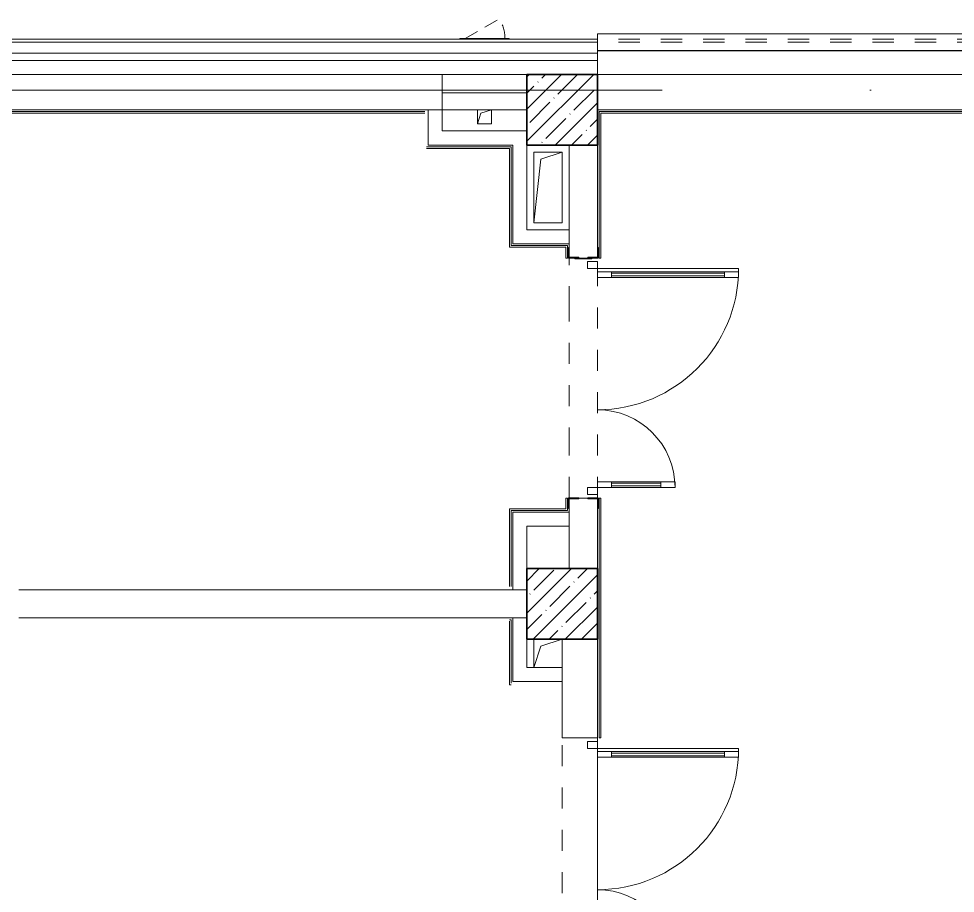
# Model space of a CAD drawing. Header units: millimetres. Extents: x 5993 to 95364, y 94667 to 143522.
# Drawn here: x 41946 to 42486, y 117511 to 118016 of the extents above; entities that cross this region are included whole.
import ezdxf

# ---------------------------------------------------------------- set-up
doc = ezdxf.new("R2010")
doc.units = ezdxf.units.MM
for name, pattern in [('200_ШТРИХ__ш1_п0_6_', [160, 100, -60]), ('50_200_ШТРИХ_1Т_ш5_п1_п1_', [1400, 1000, -200, 0, -200]), ('Штрих короткий', [300, 150, -150])]:
    doc.linetypes.add(name, pattern=pattern)
for name, color, linetype, lineweight in [('0-2', 7, 'Continuous', 9), ('S-GRID-____-OTLN-1', 7, '50_200_ШТРИХ_1Т_ш5_п1_п1_', 9), ('Двери', 7, 'Continuous', 9), ('Каркас_Импост-1', 7, 'Continuous', 9), ('Несущие колонны', 7, 'Continuous', 9), ('Несущие колонны-1', 7, 'Continuous', 35), ('Обобщенные модели', 7, 'Continuous', 9), ('Общие ребра', 7, 'Continuous', 9), ('Окна', 7, 'Continuous', 9), ('Открывание в плане-1', 7, '200_ШТРИХ__ш1_п0_6_', 9), ('Перекрытия', 7, 'Continuous', 9), ('Перемычка-1', 7, 'Штрих короткий', 9), ('Стены', 7, 'Continuous', 9), ('Стены-1', 7, 'Continuous', 13), ('Элементы узлов', 7, 'Continuous', 9)]:
    doc.layers.add(name, color=color, linetype=linetype, lineweight=lineweight)

# ---------------------------------------------------------------- blocks, each defined once
blk = doc.blocks.new('BSC_Колонна _Прямоугольная - 500х500-V47-АИ2_01_План напольных покрытий и плинтусов 1го этажа _Часть 2_')
at = {"layer": 'Несущие колонны'}
h = blk.add_hatch(dxfattribs=at)
h.set_pattern_fill('FP_57', color=256, style=0, pattern_type=2)
h.set_pattern_definition([(45, (-7700, -49300), (-114.04925, 114.04925), []), (45, (-7585.95, -49300), (-114.04925, 114.04925), [201.613, -40.323, 3.353, -36.97])])
h.paths.add_polyline_path([(-250, -250), (250, -250), (250, 250), (-250, 250)], flags=0)
at = {"layer": 'Несущие колонны-1'}
for p, q in [((250, 250), (-250, 250)), ((-250, 250), (-250, -250)), ((250, -250), (250, 250)), ((-250, -250), (250, -250))]:
    blk.add_line(p, q, dxfattribs=at)
blk = doc.blocks.new('BSC_Колонна _Прямоугольная - 500х500-V57-АИ2_01_План напольных покрытий и плинтусов 1го этажа _Часть 2_')
at = {"layer": 'Несущие колонны'}
h = blk.add_hatch(dxfattribs=at)
h.set_pattern_fill('FP_67', color=256, style=0, pattern_type=2)
h.set_pattern_definition([(45, (-7700, -45800), (-114.04925, 114.04925), []), (45, (-7585.95, -45800), (-114.04925, 114.04925), [201.613, -40.323, 3.353, -36.97])])
h.paths.add_polyline_path([(-250, -250), (250, -250), (250, 250), (-250, 250)], flags=0)
at = {"layer": 'Несущие колонны-1'}
for p, q in [((250, 250), (-250, 250)), ((-250, 250), (-250, -250)), ((250, -250), (250, 250)), ((-250, -250), (250, -250))]:
    blk.add_line(p, q, dxfattribs=at)
blk = doc.blocks.new('Дверь_Витражная_СКБ_2Ст2 - ДВВ_ДАО_СОШ_Классы-26508392-АИ2_01_План напольных покрытий и плинтусов 1го этажа _Часть 2_')
at = {"layer": 'Двери'}
for p, q in [((-775, 1035), (-775, 35)), ((775, 585), (775, 35))]:
    blk.add_line(p, q, dxfattribs=at)
for centre, radius, start, end in [((-775, 35), 1000, 360, 90), ((775, 35), 550, 90, 180)]:
    blk.add_arc(centre, radius, start, end, dxfattribs=at)
at = {"layer": 'Элементы узлов'}
for p, q in [((-753, 1035), (-713, 1035)), ((-753, 1035), (-753, 35)), ((-713, 1035), (-753, 1035)), ((-753, 1035), (-753, 35)), ((-713, 1035), (-713, 35)), ((-713, 35), (-713, 1035)), ((-753, 935), (-713, 935)), ((-743, 935), (-743, 135)), ((-723, 935), (-723, 135)), ((775, 585), (735, 585)), ((735, 585), (735, 35)), ((775, 585), (735, 585)), ((735, 585), (735, 35)), ((775, 585), (775, 35)), ((775, 35), (775, 585)), ((775, 485), (735, 485)), ((745, 485), (745, 135)), ((765, 485), (765, 135)), ((-753, 135), (-713, 135)), ((775, 135), (735, 135)), ((-825, 35), (-825, -35)), ((-775, 35), (-825, 35)), ((-775, 35), (-825, 35)), ((-825, 35), (-825, -35)), ((-775, -35), (-775, 35)), ((-775, -35), (-775, 35)), ((-713, 35), (-753, 35)), ((-753, 35), (-713, 35)), ((735, 35), (775, 35)), ((735, 35), (775, 35)), ((775, -35), (775, 35)), ((775, 35), (825, 35)), ((775, 35), (775, -35)), ((825, 35), (775, 35)), ((825, 35), (825, -35)), ((825, -35), (825, 35)), ((-825, -35), (-775, -35)), ((-825, -35), (-775, -35)), ((825, -35), (775, -35)), ((775, -35), (825, -35))]:
    blk.add_line(p, q, dxfattribs=at)
blk = doc.blocks.new('Проем_Дверь_Прямоугольный - 1700х2400h_дверные проемы-V166-АИ2_01_План напольных покрытий и плинтусов 1го этажа _Часть 2_')
at = {"layer": 'Перемычка-1'}
for p, q in [((850, 100), (-850, 100)), ((-500, -100), (-850, -100)), ((500, -100), (-500, -100)), ((850, -100), (500, -100))]:
    blk.add_line(p, q, dxfattribs=at)
blk = doc.blocks.new('Проем_Дверь_Прямоугольный - 4500х2700h_витражные проемы-30146416-АИ2_01_План напольных покрытий и плинтусов 1го этажа _Часть 2_')
at = {"layer": 'Перемычка-1'}
for p, q in [((2250, 115), (-2250, 115)), ((2250, -115), (-2250, -115))]:
    blk.add_line(p, q, dxfattribs=at)
blk = doc.blocks.new('Фахверк_СКБ_Уголок - 200_4010-27904266-АИ2_01_План напольных покрытий и плинтусов 1го этажа _Часть 2_')
at = {"layer": 'Обобщенные модели'}
for p, q in [((125, 156), (50, 156)), ((50, 156), (50, 150)), ((50, 150), (119, 150)), ((119, 150), (119, 81)), ((125, 81), (125, 156)), ((119, 81), (125, 81)), ((125, 19), (119, 19)), ((119, 19), (119, -50)), ((125, -56), (125, 19)), ((119, -50), (50, -50)), ((50, -50), (50, -56)), ((50, -56), (125, -56))]:
    blk.add_line(p, q, dxfattribs=at)
blk = doc.blocks.new('154_Стойка_СКБ_Уголок - СМ-2530_200-28213945-АИ2_01_План напольных покрытий и плинтусов 1го этажа _Часть 2_')
at = {"layer": 'Обобщенные модели'}
for p, q in [((125, 156), (125, 81)), ((200, 156), (125, 156)), ((131, 81), (131, 150)), ((131, 150), (200, 150)), ((200, 150), (200, 156)), ((125, 81), (131, 81)), ((131, 19), (125, 19)), ((125, 19), (125, -56)), ((131, -50), (131, 19)), ((125, -56), (200, -56)), ((200, -50), (131, -50)), ((200, -56), (200, -50))]:
    blk.add_line(p, q, dxfattribs=at)
blk = doc.blocks.new('Стойка_Влож_Полоса боковая - Полоса-28213942-АИ2_01_План напольных покрытий и плинтусов 1го этажа _Часть 2_')
at = {"layer": 'Обобщенные модели'}
for p, q in [((-5, 60), (0, 60)), ((-5, -60), (-5, 60)), ((0, 31), (0, -31)), ((0, -60), (-5, -60))]:
    blk.add_line(p, q, dxfattribs=at)
blk = doc.blocks.new('DOR_Люк-Решетка_Прямоугольный - Люк_300х400h ПЛК_цоколь-28750901-АИ2_01_План напольных покрытий и плинтусов 1го этажа _Часть 2_')
at = {"layer": 'Каркас_Импост-1'}
for p, q in [((-175, 10), (-175, 15)), ((175, 15), (-175, 15)), ((175, 15), (175, 10))]:
    blk.add_line(p, q, dxfattribs=at)
at = {"layer": 'Открывание в плане-1'}
blk.add_line((-136.3, 15), (106.1, 155), dxfattribs=at)
blk.add_arc((-145, 10), 290, 0.99289, 30, dxfattribs=at)
blk = doc.blocks.new('Проем_Дверь_Прямоугольный - 4500х2700h_витражные проемы-30146244-АИ2_01_План напольных покрытий и плинтусов 1го этажа _Часть 2_')
at = {"layer": 'Перемычка-1'}
for p, q in [((2250, 10), (-2250, 10)), ((2250, -10), (-2250, -10))]:
    blk.add_line(p, q, dxfattribs=at)
blk = doc.blocks.new('AR_Отверстие прямоугольное _в плите_ - AR_Отверстие прямоугольное _в плите_-V204-АИ2_01_План напольных покрытий и плинтусов 1го этажа _Часть 2_')
at = {"layer": 'Обобщенные модели'}
for p, q in [((100, 250), (-100, 250)), ((-100, 250), (-100, -250)), ((-100, -250), (-50, 200)), ((-50, 200), (100, 250)), ((100, -250), (100, 250)), ((-100, -250), (100, -250))]:
    blk.add_line(p, q, dxfattribs=at)
blk = doc.blocks.new('AR_Отверстие прямоугольное _в плите_ - AR_Отверстие прямоугольное _в плите_-V209-АИ2_01_План напольных покрытий и плинтусов 1го этажа _Часть 2_')
at = {"layer": 'Обобщенные модели'}
for p, q in [((-50, 50), (-50, -50)), ((-50, -50), (-25, 25)), ((-25, 25), (50, 50)), ((50, -50), (50, 50)), ((-50, -50), (50, -50))]:
    blk.add_line(p, q, dxfattribs=at)
blk = doc.blocks.new('AR_Отверстие прямоугольное _в плите_ - AR_Отверстие прямоугольное _в плите_-V255-АИ2_01_План напольных покрытий и плинтусов 1го этажа _Часть 2_')
at = {"layer": 'Обобщенные модели'}
for p, q in [((-100, 100), (-100, -100)), ((-50, 50), (100, 100)), ((-100, -100), (-50, 50))]:
    blk.add_line(p, q, dxfattribs=at)
blk = doc.blocks.new('Отлив_СКБ - Отлив витража_120_НВФ-31885342-АИ2_01_План напольных покрытий и плинтусов 1го этажа _Часть 2_')
at = {"layer": 'Окна'}
for p, q in [((0, 0), (7800, 0)), ((7800, -2), (0, -2)), ((0, -120), (0, -83)), ((0, -120), (7800, -120)), ((7800, -83), (7800, -120))]:
    blk.add_line(p, q, dxfattribs=at)
blk = doc.blocks.new('Проем_Дверь_Прямоугольный - 1700х2400h_дверные проемы-35041711-АИ2_01_План напольных покрытий и плинтусов 1го этажа _Часть 2_')
at = {"layer": 'Перемычка-1'}
for p, q in [((850, 125), (-850, 125)), ((850, -125), (-850, -125))]:
    blk.add_line(p, q, dxfattribs=at)

msp = doc.modelspace()

# ---------------------------------------------------------------- linework, layer by layer
at = {"layer": 'S-GRID-____-OTLN-1', "color": 251, "ltscale": 0.6, "true_color": 0x636466}
msp.add_line((43997.34, 117974.53), (41443.97, 117974.53), dxfattribs=at)
at = {"layer": 'Общие ребра'}
for p, q in [((42279.76, 118002.24), (41605.81, 118002.24)), ((41605.81, 118002.24), (42279.76, 118002.24)), ((42279.76, 117995.73), (41612.32, 117995.73)), ((42279.76, 117991.66), (41616.39, 117991.66))]:
    msp.add_line(p, q, dxfattribs=at)
at = {"layer": 'Перекрытия'}
msp.add_line((42279.76, 117600.96), (42279.76, 117462.59), dxfattribs=at)
at = {"layer": 'Стены'}
for p, q in [((42605.35, 117983.52), (42279.76, 117983.52)), ((42279.76, 117983.52), (42605.35, 117983.52)), ((41666.21, 117962.19), (42180.14, 117962.19)), ((42180.14, 117961.22), (41667.18, 117961.22)), ((42605.35, 117963.17), (42279.76, 117963.17)), ((42280.74, 117877.71), (42280.74, 117962.19)), ((42280.74, 117962.19), (42604.37, 117962.19)), ((42281.64, 117961.3), (42281.64, 117877.71)), ((42603.47, 117961.3), (42281.64, 117961.3)), ((42181.11, 117941.85), (42229.95, 117941.85)), ((42228.97, 117940.87), (42181.11, 117940.87)), ((42228.97, 117883.89), (42228.97, 117940.87)), ((42229.95, 117941.85), (42229.95, 117884.87)), ((42229.95, 117884.87), (42262.51, 117884.87)), ((42262.51, 117884.87), (42262.51, 117877.71)), ((42261.53, 117883.89), (42228.97, 117883.89)), ((42261.53, 117877.71), (42261.53, 117883.89)), ((42262.51, 117877.71), (42261.53, 117877.71)), ((42281.64, 117877.71), (42280.74, 117877.71)), ((42261.53, 117733.15), (42261.53, 117739.33)), ((42262.51, 117739.33), (42261.53, 117739.33)), ((42262.51, 117739.33), (42262.51, 117732.17)), ((42280.74, 117600.96), (42280.74, 117739.33)), ((42281.64, 117739.33), (42280.74, 117739.33)), ((42281.64, 117739.33), (42281.64, 117600.96)), ((42228.97, 117733.15), (42261.53, 117733.15)), ((42228.97, 117688.38), (42228.97, 117733.15)), ((42262.51, 117732.17), (42229.95, 117732.17)), ((42229.95, 117732.17), (42229.95, 117688.38)), ((42229.95, 117669.17), (42229.06, 117669.17)), ((42229.95, 117669.17), (42229.95, 117632.54)), ((42229.06, 117631.65), (42229.06, 117668.28)), ((42229.06, 117631.65), (42229.95, 117631.65)), ((42281.64, 117600.96), (42280.74, 117600.96))]:
    msp.add_line(p, q, dxfattribs=at)
at = {"layer": 'Стены-1'}
for p, q in [((42279.76, 118003.87), (41605.81, 118003.87)), ((42279.76, 118002.24), (42279.76, 118003.87)), ((42279.76, 117983.52), (42279.76, 118002.24)), ((41665.23, 117983.52), (42239.07, 117983.52)), ((42190.23, 117983.52), (41665.23, 117983.52)), ((42190.23, 117963.17), (42190.23, 117983.52)), ((42239.07, 117972.94), (42190.23, 117972.94)), ((42190.23, 117972.94), (42190.23, 117963.17)), ((41665.23, 117963.17), (42190.23, 117963.17)), ((42182.09, 117963.17), (42182.09, 117942.82)), ((42190.23, 117963.17), (42182.09, 117963.17)), ((42190.23, 117950.96), (42190.23, 117963.17)), ((42190.23, 117963.17), (42239.07, 117963.17)), ((42230.93, 117950.96), (42190.23, 117950.96)), ((42239.07, 117950.96), (42230.93, 117950.96)), ((42182.09, 117942.82), (42190.23, 117942.82)), ((42190.23, 117942.82), (42230.93, 117942.82)), ((42230.93, 117942.82), (42230.93, 117885.85)), ((42239.07, 117893.98), (42239.07, 117942.82)), ((42263.49, 117942.82), (42263.49, 117883.81)), ((42279.76, 117883.81), (42279.76, 117942.82)), ((42263.49, 117893.98), (42239.07, 117893.98)), ((42263.49, 117885.85), (42263.49, 117893.98)), ((42230.93, 117885.85), (42239.07, 117885.85)), ((42239.07, 117885.85), (42263.49, 117885.85)), ((42274.15, 117739.33), (42269.1, 117739.33)), ((42239.07, 117731.19), (42230.93, 117731.19)), ((42230.93, 117731.19), (42230.93, 117686.43)), ((42263.49, 117731.19), (42239.07, 117731.19)), ((42263.49, 117733.23), (42263.49, 117698.64)), ((42263.49, 117723.05), (42263.49, 117731.19)), ((42279.76, 117698.64), (42279.76, 117733.23)), ((42239.07, 117723.05), (42263.49, 117723.05)), ((42239.07, 117698.64), (42239.07, 117723.05)), ((42239.07, 117686.43), (41946.04, 117686.43)), ((42230.93, 117686.43), (42239.07, 117686.43)), ((41946.04, 117670.15), (42239.07, 117670.15)), ((42239.07, 117670.15), (42230.93, 117670.15)), ((42230.93, 117670.15), (42230.93, 117633.52)), ((42239.07, 117641.66), (42239.07, 117657.94)), ((42259.42, 117657.94), (42259.42, 117600.96)), ((42279.76, 117600.96), (42279.76, 117657.94)), ((42259.42, 117641.66), (42239.07, 117641.66)), ((42259.42, 117633.52), (42259.42, 117641.66)), ((42230.93, 117633.52), (42239.07, 117633.52)), ((42239.07, 117633.52), (42259.42, 117633.52)), ((42259.42, 117600.96), (42279.76, 117600.96))]:
    msp.add_line(p, q, dxfattribs=at)

# ---------------------------------------------------------------- block references
at = {"layer": '0-2', "xscale": 0.08139549610658335, "yscale": 0.08139549610658335, "zscale": 0.08139549610658335}
for name, p in [('DOR_Люк-Решетка_Прямоугольный - Люк_300х400h ПЛК_цоколь-28750901-АИ2_01_План напольных покрытий и плинтусов 1го этажа _Часть 2_', (42214.65, 118003.05)), ('Проем_Дверь_Прямоугольный - 4500х2700h_витражные проемы-30146244-АИ2_01_План напольных покрытий и плинтусов 1го этажа _Часть 2_', (42462.9, 118003.05)), ('Проем_Дверь_Прямоугольный - 4500х2700h_витражные проемы-30146416-АИ2_01_План напольных покрытий и плинтусов 1го этажа _Часть 2_', (42462.9, 117992.88)), ('BSC_Колонна _Прямоугольная - 500х500-V47-АИ2_01_План напольных покрытий и плинтусов 1го этажа _Часть 2_', (42259.42, 117963.17)), ('AR_Отверстие прямоугольное _в плите_ - AR_Отверстие прямоугольное _в плите_-V209-АИ2_01_План напольных покрытий и плинтусов 1го этажа _Часть 2_', (42214.65, 117959.1)), ('AR_Отверстие прямоугольное _в плите_ - AR_Отверстие прямоугольное _в плите_-V204-АИ2_01_План напольных покрытий и плинтусов 1го этажа _Часть 2_', (42251.28, 117918.4)), ('BSC_Колонна _Прямоугольная - 500х500-V57-АИ2_01_План напольных покрытий и плинтусов 1го этажа _Часть 2_', (42259.42, 117678.29)), ('AR_Отверстие прямоугольное _в плите_ - AR_Отверстие прямоугольное _в плите_-V255-АИ2_01_План напольных покрытий и плинтусов 1го этажа _Часть 2_', (42251.28, 117649.8))]:
    msp.add_blockref(name, p, dxfattribs=at)
for name, p, rotation in [('Отлив_СКБ - Отлив витража_120_НВФ-31885342-АИ2_01_План напольных покрытий и плинтусов 1го этажа _Часть 2_', (42914.65, 117997.11), 180), ('154_Стойка_СКБ_Уголок - СМ-2530_200-28213945-АИ2_01_План напольных покрытий и плинтусов 1го этажа _Часть 2_', (42275.69, 117867.53), 89.99999999999991), ('Проем_Дверь_Прямоугольный - 1700х2400h_дверные проемы-V166-АИ2_01_План напольных покрытий и плинтусов 1го этажа _Часть 2_', (42271.63, 117808.52), 269.9999999999999), ('Стойка_Влож_Полоса боковая - Полоса-28213942-АИ2_01_План напольных покрытий и плинтусов 1го этажа _Часть 2_', (42271.63, 117877.71), 89.99999999999991), ('Дверь_Витражная_СКБ_2Ст2 - ДВВ_ДАО_СОШ_Классы-26508392-АИ2_01_План напольных покрытий и плинтусов 1го этажа _Часть 2_', (42276.92, 117808.52), 269.999999999996), ('Фахверк_СКБ_Уголок - 200_4010-27904266-АИ2_01_План напольных покрытий и плинтусов 1го этажа _Часть 2_', (42275.69, 117729.16), 89.99999999999991), ('Проем_Дверь_Прямоугольный - 1700х2400h_дверные проемы-35041711-АИ2_01_План напольных покрытий и плинтусов 1го этажа _Часть 2_', (42269.59, 117531.78), 269.9999999999999), ('Дверь_Витражная_СКБ_2Ст2 - ДВВ_ДАО_СОШ_Классы-26508392-АИ2_01_План напольных покрытий и плинтусов 1го этажа _Часть 2_', (42276.92, 117531.78), 269.999999999996)]:
    msp.add_blockref(name, p, dxfattribs=dict(at, rotation=rotation))

doc.saveas('drawing.dxf')
